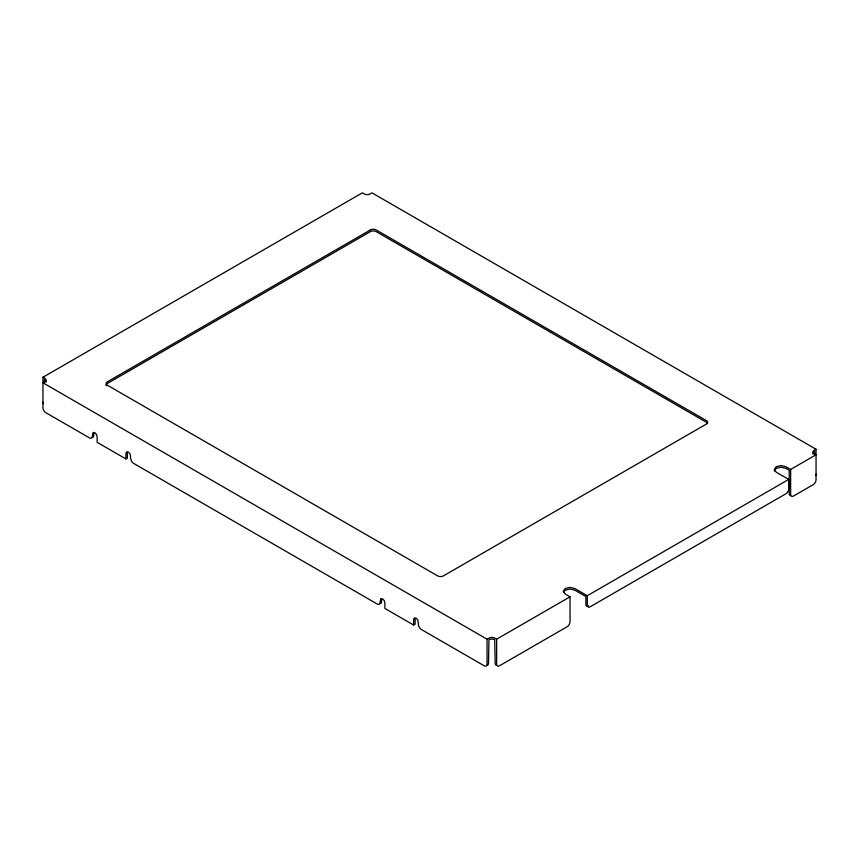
<?xml version="1.0" encoding="UTF-8"?>
<svg xmlns="http://www.w3.org/2000/svg" width="859" height="859" viewBox="0 0 859 859"><rect width="100%" height="100%" fill="white"/><g stroke="black" fill="none" stroke-linecap="round" stroke-linejoin="round"><path stroke-width="1.29" d="M563.901 592.023L565.222 590.176L570.022 589.038L574.811 590.176L585.849 596.543L585.849 604.296A4.07 2.352 -60 0 0 588.726 605.96M774.26 471.119L776.246 468.348L781.035 467.199L785.835 468.348L789.196 470.292L789.196 493.549A4.07 2.352 -60 0 0 790.634 495.589M127.357 452.564L127.357 458.105L125.919 458.931L97.142 442.321L97.142 436.78L96.444 434.418L94.748 432.635L93.051 432.464L92.343 436.232A4.07 2.352 60 0 1 89.476 437.886L45.828 412.696A4.07 2.352 60 0 1 42.95 407.714L42.95 377.251L362.358 192.845L364.28 193.951A4.07 2.352 0 0 0 370.036 193.951L371.947 192.845L816.05 449.246L816.05 479.698A4.07 2.352 -60 0 1 813.172 484.68L793.512 496.04A4.07 2.352 -60 0 1 790.634 494.376L790.634 469.454L816.05 454.776L814.128 453.67A4.07 2.352 0 0 1 814.128 450.352L816.05 449.246M125.919 458.931L125.919 453.402L126.617 451.845L128.313 452.017L130.01 453.799L130.718 458.384A4.07 2.352 60 0 0 133.596 463.366L377.23 604.027A4.07 2.352 60 0 0 380.108 602.363L380.805 598.594L382.502 598.766L384.198 600.548L384.896 602.921L384.896 608.451L413.673 625.073L415.112 624.235L415.112 618.695M42.95 377.251L44.872 378.357A4.07 2.352 0 0 1 44.872 381.686L42.95 382.792L487.053 639.193L488.964 638.087A4.07 2.352 0 0 1 494.72 638.087L496.642 639.193L570.022 596.822L570.022 621.744A4.07 2.352 -60 0 1 567.144 626.726L499.519 665.768A4.07 2.352 -60 0 1 496.642 664.114L496.642 639.193M587.288 595.716L788.712 479.419L788.712 488.835A4.07 2.352 -60 0 1 785.835 493.818L590.165 606.798A4.07 2.352 -60 0 1 587.288 605.133L587.288 595.716L574.811 588.522L570.022 587.373L565.222 588.522L563.236 591.282L565.222 594.052L570.022 596.822M790.634 469.454L785.835 466.684L781.035 465.535L776.246 466.684L774.26 469.454L776.246 472.225L788.712 479.419M814.611 454.314L814.611 451.737L814.128 452.017A4.07 2.352 0 0 0 813.076 454.282M487.053 639.193L487.053 664.114A4.07 2.352 60 0 1 484.175 665.768L421.35 629.497A4.07 2.352 60 0 1 418.473 624.514L417.764 619.94L416.067 618.147L414.371 617.975L413.673 619.532L413.673 625.073M381.536 599.314L381.536 601.536A4.07 2.352 60 0 1 380.108 603.576M93.781 433.183L93.781 435.395A4.07 2.352 60 0 1 92.343 437.446M44.389 382.33L44.389 379.742L44.872 380.022A4.07 2.352 0 0 1 45.924 382.287M707.569 423.38A4.07 2.352 0 0 0 706.517 422.327L376.167 231.608A4.07 2.352 0 0 0 370.412 231.608L107.311 383.511A4.07 2.352 0 0 0 106.258 385.777M43.337 403.612A4.07 2.352 -60 0 1 42.95 402.173M487.053 665.328A4.07 2.352 60 0 0 488.492 663.277L488.964 639.74A4.07 2.352 0 0 1 494.72 639.74L495.203 663.277A4.07 2.352 -60 0 0 496.642 665.328M816.05 474.168A4.07 2.352 60 0 1 815.663 475.607M370.412 229.944L107.311 381.847A4.07 2.352 0 0 0 107.311 385.176L437.65 575.895A4.07 2.352 0 0 0 443.405 575.895L706.517 423.992A4.07 2.352 0 0 0 706.517 420.663L376.167 229.944A4.07 2.352 0 0 0 370.412 229.944"/></g></svg>
